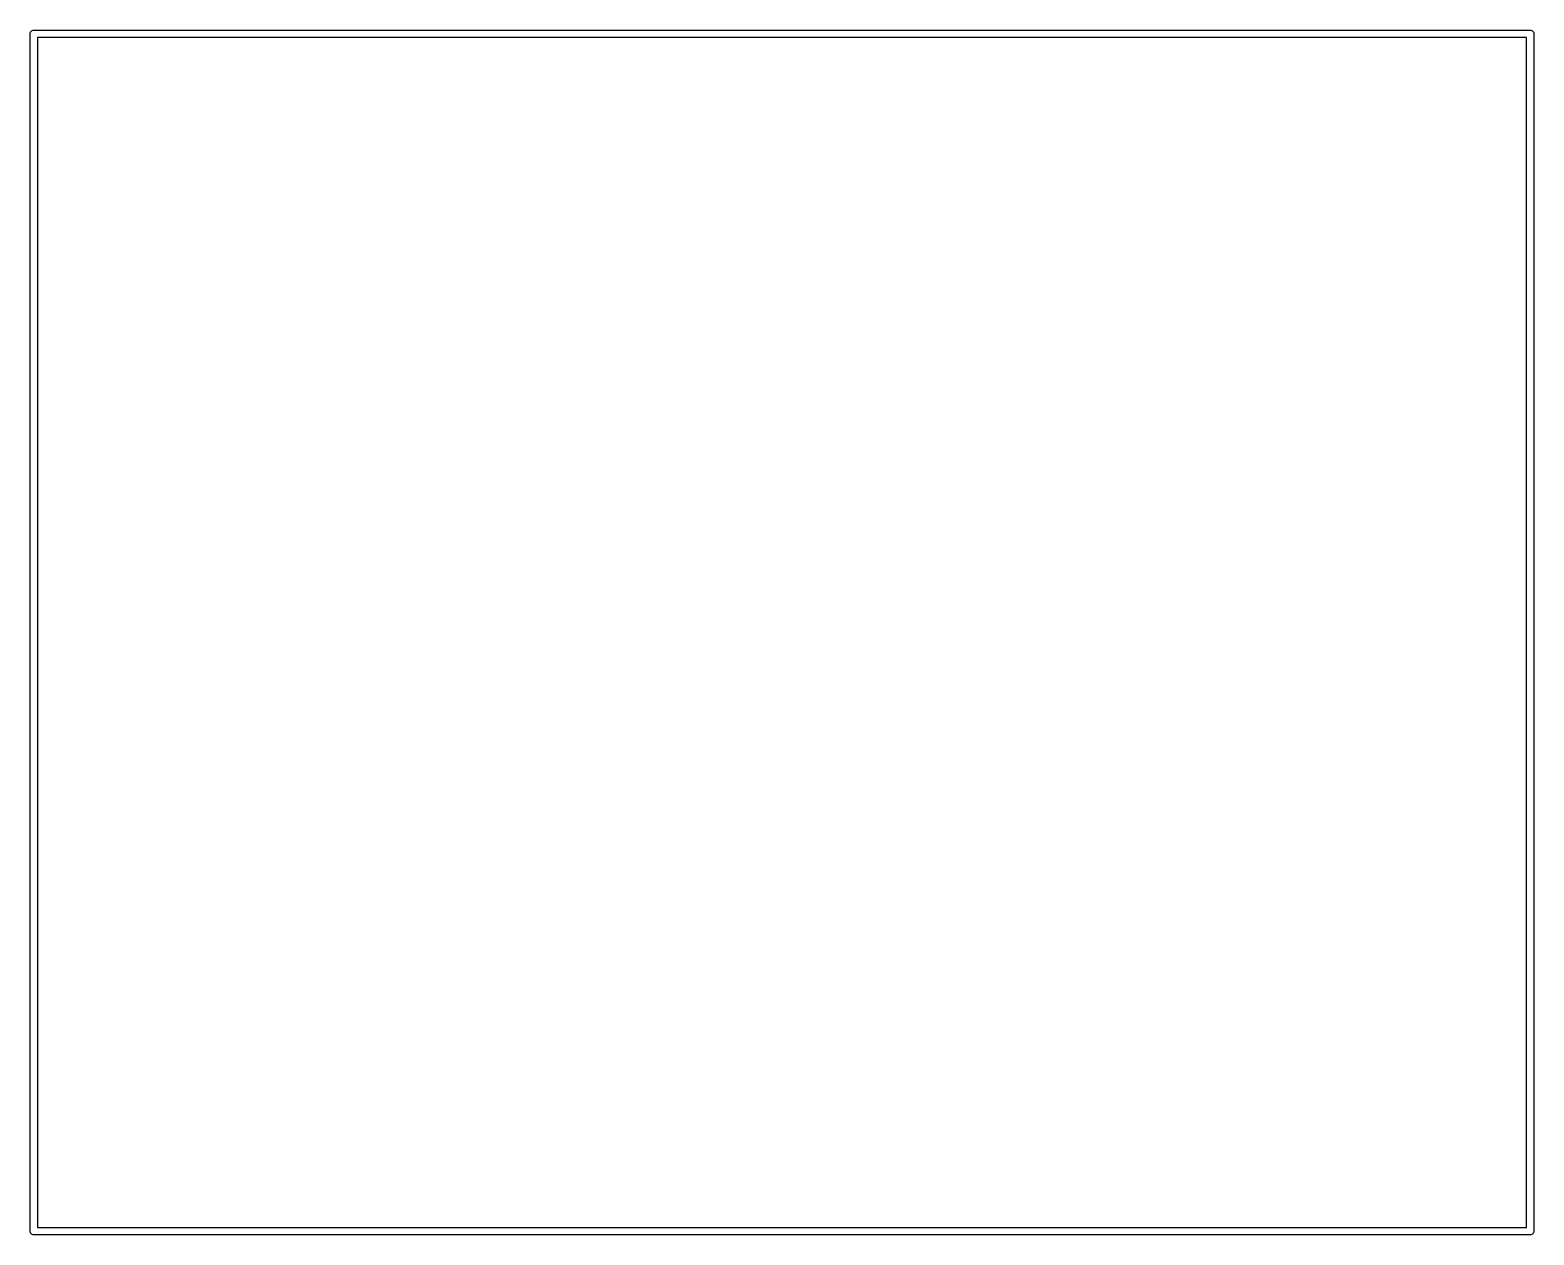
# Model space of a CAD drawing. Extents: x 148 to 158, y -112 to -104.
import ezdxf

# ---------------------------------------------------------------- set-up
doc = ezdxf.new("R2010")
doc.units = 0
doc.layers.add('BLACK', color=7, linetype='CONTINUOUS')

msp = doc.modelspace()

# ---------------------------------------------------------------- linework, layer by layer
at = {"layer": 'BLACK', "linetype": 'CONTINUOUS'}
for p, q in [((147.975, -103.995), (147.977, -103.99)), ((147.975, -104), (147.975, -103.995)), ((147.975, -104.001), (147.975, -104)), ((147.975, -111.999), (147.975, -104.001)), ((147.977, -103.99), (147.979, -103.986)), ((147.979, -103.986), (147.982, -103.982)), ((147.982, -103.982), (147.986, -103.979)), ((147.986, -103.979), (147.99, -103.977)), ((147.99, -103.977), (147.995, -103.975)), ((147.995, -103.975), (147.999, -103.975)), ((147.999, -103.975), (147.999, -103.975)), ((147.999, -103.975), (148, -103.975)), ((148, -103.975), (148.001, -103.975)), ((148.001, -103.975), (157.999, -103.975)), ((157.999, -103.975), (158, -103.975)), ((158, -103.975), (158.001, -103.975)), ((158.001, -103.975), (158.001, -103.975)), ((158.001, -103.975), (158.005, -103.975)), ((158.005, -103.975), (158.01, -103.977)), ((158.01, -103.977), (158.014, -103.979)), ((158.014, -103.979), (158.018, -103.982)), ((158.018, -103.982), (158.021, -103.986)), ((158.021, -103.986), (158.023, -103.99)), ((158.023, -103.99), (158.025, -103.995)), ((158.025, -103.995), (158.025, -104)), ((158.025, -104), (158.025, -104.001)), ((158.025, -104.001), (158.025, -111.999)), ((148.025, -104.025), (148.025, -111.975)), ((157.975, -104.025), (148.025, -104.025)), ((157.975, -111.975), (157.975, -104.025)), ((147.975, -112), (147.975, -111.999)), ((147.975, -112.005), (147.975, -112)), ((147.977, -112.01), (147.975, -112.005)), ((147.979, -112.014), (147.977, -112.01)), ((147.982, -112.018), (147.979, -112.014)), ((147.986, -112.021), (147.982, -112.018)), ((147.99, -112.023), (147.986, -112.021)), ((147.995, -112.025), (147.99, -112.023)), ((148, -112.025), (147.995, -112.025)), ((148.001, -112.025), (148, -112.025)), ((157.999, -112.025), (148.001, -112.025)), ((148.025, -111.975), (157.975, -111.975)), ((158, -112.025), (157.999, -112.025)), ((158.005, -112.025), (158, -112.025)), ((158.01, -112.023), (158.005, -112.025)), ((158.014, -112.021), (158.01, -112.023)), ((158.018, -112.018), (158.014, -112.021)), ((158.021, -112.014), (158.018, -112.018)), ((158.023, -112.01), (158.021, -112.014)), ((158.025, -112.005), (158.023, -112.01)), ((158.025, -111.999), (158.025, -112)), ((158.025, -112), (158.025, -112.001)), ((158.025, -112.001), (158.025, -112.001)), ((158.025, -112.001), (158.025, -112.005))]:
    msp.add_line(p, q, dxfattribs=at)

doc.saveas('drawing.dxf')
